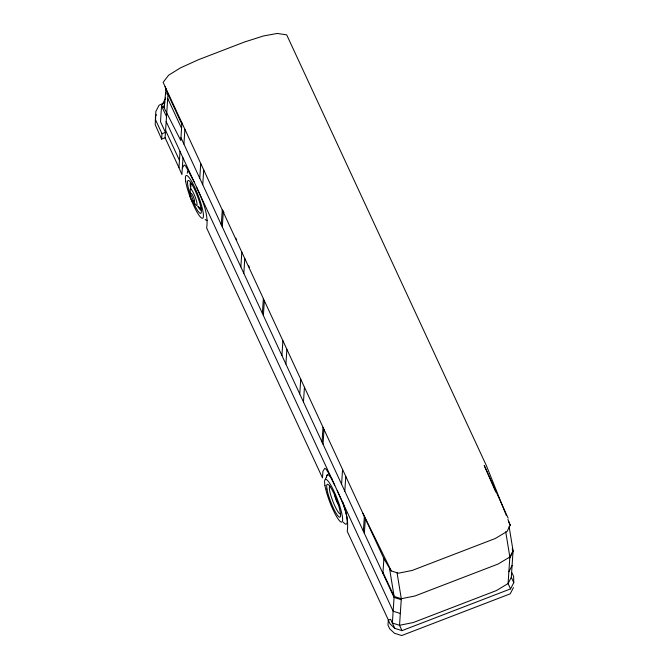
<?xml version="1.0" encoding="UTF-8"?>
<svg xmlns="http://www.w3.org/2000/svg" width="669" height="669" viewBox="0 0 669 669"><rect width="100%" height="100%" fill="white"/><g stroke="black" fill="none" stroke-linecap="round" stroke-linejoin="round"><path stroke-width="1" d="M165.092 86.61L166.004 89.981L181.843 124.15M167.986 94.245L165.092 137.789L161.63 139.127L161.99 133.708L155.551 119.826L155.802 111.556L159.013 105.284L163.713 102.993M166.088 88.743L163.989 107.567L180.755 140.507L181.926 122.92M183.005 157.867L181.893 174.592L178.958 167.693L180.036 151.462M183.916 144.086L184.895 129.326M199.755 178.263L200.742 163.504M202.732 184.669L203.71 169.909M221.288 224.717L222.275 209.957M222.284 226.858L223.262 212.09M240.848 266.906L241.827 252.138M243.817 273.312L244.795 258.552M262.382 313.36L263.36 298.6M263.369 315.492L264.347 300.732M281.933 355.54L282.912 340.78M285.897 364.087L286.876 349.327M299.754 393.991L300.732 379.231M303.467 401.994L304.445 387.234M322.032 442.042L323.01 427.282M323.018 444.183L323.997 429.423M341.583 484.231L342.561 469.471M344.803 491.171L345.781 476.412M363.367 531.219L364.346 516.46M364.354 533.352L365.333 518.592M382.919 573.4L383.897 558.64L163.127 82.329L168.655 75.179L180.387 67.912L198.367 59.742L244.553 41.988L263.527 35.95L277.209 33.45L286.692 34.838L486.438 465.749L506.391 515.615M511.877 572.672L513.608 576.41L513.775 582.632L510.556 588.904L402.01 630.633L394.835 628.358L390.621 619.277L388.313 620.163L387.987 625.089L389.718 628.827L394.509 633.275L401.684 635.55L510.23 593.821L513.449 587.558M383.897 558.64L389.492 568.173L394.125 596.447L392.36 623.015L399.535 625.289L413.225 622.546L496.373 590.585L508.08 583.569L511.3 577.297L513.064 550.729L509.092 526.495M164.967 101.73L163.989 107.567L161.547 105.953L164.766 99.689M165.293 99.781L165.619 97.841M325.368 479.414L327.325 474.89M156.395 114.683L155.476 116.473L155.225 124.752L161.63 139.127M509.778 557.979L512.998 551.708M508.866 571.761L512.086 565.489M182.336 167.952L184.226 165.009L185.581 165.954L194.144 181.893M161.99 133.708L165.452 132.378L160.501 121.699L161.547 105.953L166.497 116.632M389.492 568.173L391.29 570.933L398.465 573.199L412.163 570.456L495.303 538.495L507.018 531.479L510.23 525.207L507.93 519.453M401.233 599.708L394.058 597.434L180.948 137.68M400.321 613.481L393.138 611.207L166.171 121.557M394.835 628.358L390.052 623.901L388.313 620.163M509.335 523.835L510.23 525.207L508.582 521.41M334.726 485.192L328.722 473.359L326.163 469.245L324.816 468.3L322.918 471.244L322.483 477.892L206.646 227.987C208.812 213.57 202.314 200.006 196.619 187.236M362.874 513.248L391.29 570.933M512.203 548.881L513.064 550.729L509.845 556.993L508.08 583.569L510.556 588.904M511.3 577.297L513.775 582.632M223.086 210.651L223.964 212.541M235.814 238.105L236.692 239.995M248.542 265.56L249.42 267.449M167.71 98.427L181.567 128.331M382.986 572.421L394.125 596.447L401.3 598.722L414.989 595.97L498.137 564.017L509.845 556.993L505.714 531.755M402.01 630.633L399.535 625.289L401.3 598.722L397.001 572.472M165.586 130.413L179.443 160.317M165.092 137.789L178.958 167.693M388.538 620.406L347.228 531.286C349.402 516.861 342.904 503.305 337.201 490.528M165.695 92.682L166.28 93.953M508.147 518.191L484.205 465.407L495.771 491.991M342.653 501.767A26.392 4.65 69 0 1 343.314 522.188M326.464 477.072A26.392 4.65 69 0 1 332.259 479.339M340.646 514.068A14.952 2.634 69 0 1 332.869 501.282A14.952 2.634 69 0 1 329.842 486.179M338.765 504.426A5.277 0.928 69 0 1 336.365 500.755A5.277 0.928 69 0 1 334.784 495.018M201.444 210.242A14.952 2.634 69 0 1 197.698 206.144M191 189.252A14.952 2.634 69 0 1 190.64 182.353M201.244 207.507A13.196 2.325 69 0 1 198.35 206.378M190.908 186.576A13.196 2.325 69 0 1 192.287 184.385M187.261 173.246A26.392 4.65 69 0 1 188.131 171.063M207.198 220.277A26.392 4.65 69 0 1 205.182 219.491M190.239 194.462A17.595 3.102 69 0 1 190.882 182.771A17.595 3.102 69 0 1 201.294 210.066A17.595 3.102 69 0 1 192.772 201.101M190.816 193.717A8.797 1.547 69 0 1 192.087 190.506A8.797 1.547 69 0 1 196.954 203.075A8.797 1.547 69 0 1 193.993 201.913M191.075 193.801A4.399 0.778 69 0 1 193.776 197.915A4.399 0.778 69 0 1 193.575 200.901M324.958 485.543A22.871 4.031 69 0 0 340.145 521.394A22.871 4.031 69 0 0 335.779 495.303A22.871 4.031 69 0 0 324.958 485.543M326.957 489.047A17.595 3.102 69 0 0 338.648 516.627A17.595 3.102 69 0 0 335.286 496.557A17.595 3.102 69 0 0 326.957 489.047M185.756 181.717A22.871 4.031 69 0 0 200.951 217.559A22.871 4.031 69 0 0 196.577 191.468A22.871 4.031 69 0 0 185.756 181.717M189.804 195.131A4.399 0.778 69 0 0 192.722 202.021A4.399 0.778 69 0 0 191.886 197.004A4.399 0.778 69 0 0 189.804 195.131"/></g></svg>
